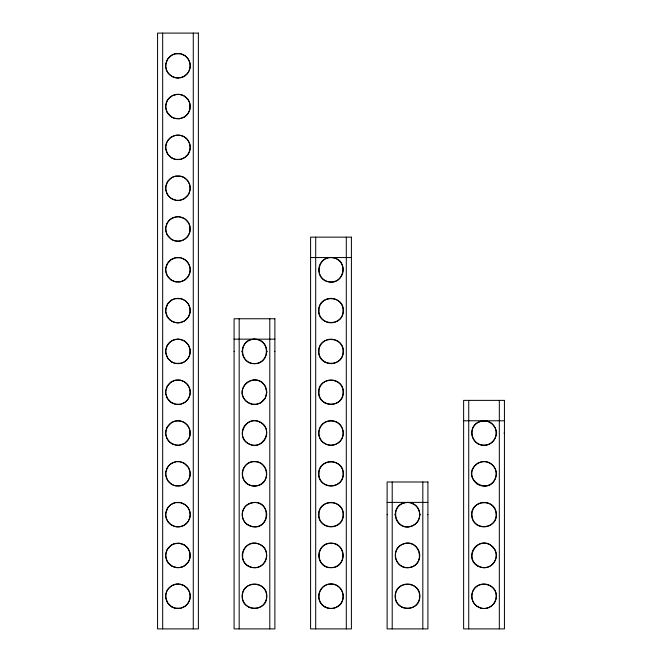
<?xml version="1.0" encoding="UTF-8"?>
<svg xmlns="http://www.w3.org/2000/svg" width="662" height="662" viewBox="0 0 662 662"><rect width="100%" height="100%" fill="white"/><g stroke="black" fill="none" stroke-linecap="round" stroke-linejoin="round"><path stroke-width="0.99" d="M256.26 339.292C270.857 340.657 269.095 364.406 254.481 363.645C239.876 364.406 238.113 340.657 252.71 339.292M415.297 524.089C395.33 537.767 385.83 499.884 410.043 502.657M414.859 504.841C421.032 509.152 421.38 519.165 415.521 523.899M494.936 427.453C499.007 434.677 493.529 444.657 485.296 445.195M165.748 146.608L165.748 148.123M165.748 228.225L165.781 230.111M165.748 269.029L165.748 270.543M165.748 350.645L165.781 352.532M165.748 391.457L165.748 392.971M165.748 473.073L165.781 474.96M165.748 513.878L165.748 515.392M165.748 595.494L165.781 597.381M165.781 64.619L165.748 66.506M165.781 105.424L165.781 107.683M165.781 187.04L165.748 188.927M165.781 309.468L165.748 311.355M165.781 431.889L165.748 433.776M165.781 554.317L165.781 556.577M496.219 474.96C497.203 467.364 489.764 460.355 482.259 461.712M472.238 592.97C470.823 597.794 472.792 603.347 476.913 606.218A12.239 12.239 0 0 0 496.227 597.356C498.312 583.197 475.771 578.853 472.337 592.631M165.814 64.247L167.552 59.315M165.814 105.059L167.064 100.988M165.814 145.863L166.385 143.406M165.814 186.676L167.552 181.736M165.814 227.48L167.064 223.417M165.814 268.292L167.387 263.633L170.854 259.827M165.814 309.096L167.552 304.164M165.814 349.908L167.064 345.837M165.814 390.712L167.387 386.062L170.854 382.247M165.814 431.525L167.064 427.453M165.814 472.329L167.064 468.266M165.814 513.141L167.552 508.201M165.814 553.945L167.064 549.882M165.814 594.757L166.385 592.291M496.186 475.324C491.452 499.52 457.252 477.062 478.072 463.135M496.186 597.753C495.532 604.861 487.836 610.074 481.001 608.113M189.853 109.487L189.853 103.62M189.853 231.915L189.853 226.048M189.853 354.336L190.068 349.544L188.554 345.25M189.853 435.952L189.853 430.085M189.853 558.38L189.853 552.513M189.762 69.03L190.209 65.745L189.762 62.468M189.762 150.646L190.209 147.361L189.762 144.084M189.762 273.067L190.209 269.79L189.762 266.505M189.762 395.495L190.209 392.21L189.762 388.933M189.762 477.112L190.118 472.329L188.554 467.678M189.762 517.916L190.209 514.639L189.762 511.354M189.762 599.532L190.209 596.255L189.762 592.97M189.663 69.369L188.554 71.901M189.663 110.182L187.652 114.046L184.624 116.826M189.663 150.986L187.843 154.602M189.663 232.602L187.652 236.466L184.624 239.255M189.663 273.414L187.843 277.022M189.663 355.031L189.166 356.346M189.663 395.835L187.843 399.451M189.663 436.647L188.554 439.171M189.663 477.451L187.843 481.067M189.663 518.263L187.843 521.871M189.663 559.067L188.554 561.599M189.663 599.88L187.843 603.487M166.501 143.066L168.289 139.872L170.854 137.398M166.501 591.96L167.064 590.686M189.026 356.661L188.033 358.382M265.23 398.077L266.728 392.21L265.23 386.351M167.221 100.69L168.289 99.068M167.221 223.119L168.289 221.489M188.554 194.322L190.118 189.671L189.762 184.888M167.221 345.539L168.289 343.917M188.554 316.75L190.068 312.456L189.853 307.665M167.221 427.156L171.309 422.745M167.221 467.968L168.289 466.338M167.221 549.584L171.309 545.174M167.221 590.388L168.289 588.766M265.073 398.367L260.679 402.777M188.389 72.183L187.255 73.722M188.389 194.603L183.928 198.865M188.389 317.032L184.855 320.714M188.389 439.452L184.855 443.143M188.389 561.881L184.624 565.72M167.726 59.042L171.541 55.327M167.726 181.462L171.541 177.747M167.726 303.891L171.541 300.176M167.726 507.928L170.63 504.841M187.652 154.85L185.31 157.159M187.652 277.279L184.624 280.059L180.751 281.714M187.652 358.895L185.31 361.204M187.652 399.699L185.981 401.47M187.652 481.315L185.31 483.624M187.652 522.128L185.981 523.899M187.652 603.744L185.31 606.053M168.479 98.82L172.492 95.609L177.209 94.335M168.479 221.24L170.184 219.527M168.479 343.669L170.184 341.956M168.479 466.089L170.184 464.376M168.479 588.518L171.781 585.696L175.695 584.223M187.056 73.954L183.928 76.444M338.787 442.473C346.243 436.903 343.719 423.829 334.773 421.371M185.757 401.66L184.16 402.777M185.757 524.089L183.928 525.33M170.407 219.354L172.252 218.154M170.407 341.782L172.252 340.582M170.407 464.203L172.012 463.135M247.141 504.841C240.968 509.152 240.62 519.165 246.479 523.899M338.563 442.646L335.51 444.401L332.266 445.195M185.087 157.324L180.999 159.228M185.087 361.369L183.209 362.47M185.087 483.79L183.209 484.89M247.365 504.676C273.398 492.04 271.768 538.487 246.703 524.089M185.087 606.218L181.247 608.047M171.077 137.241L175.438 135.387M171.077 259.67L175.19 257.866M171.077 382.09L175.19 380.286M171.077 504.518L172.972 503.459M337.43 606.673C347.914 601.005 342.825 583.346 331 584.008C319.175 583.346 314.086 601.005 324.57 606.673M184.392 116.975L179.493 118.705L174.445 118.275M184.392 239.396L181.744 240.629M184.392 321.012L179.741 322.708M184.392 443.441L179.237 445.195M184.392 565.869L181.992 567.011M171.781 55.186L174.694 53.953M171.847 177.565A12.239 12.239 0 0 1 190.209 188.174A12.239 12.239 0 0 1 171.847 198.774A12.239 12.239 0 0 1 171.847 177.565L174.445 176.448M171.781 300.035L174.445 298.876M171.847 422.422A12.239 12.239 0 0 1 190.209 433.022A12.239 12.239 0 0 1 171.847 443.623A12.239 12.239 0 0 1 171.847 422.422L174.197 421.371M171.781 544.884L174.197 543.8M337.19 606.814C333.466 609.048 328.534 609.048 324.81 606.814M260.439 402.91L256.26 404.325L251.957 404.192M183.688 76.569L180.246 77.777M183.688 198.997L179.998 200.247M183.688 403.034L180.751 404.134M183.688 525.462L180.494 526.613M478.312 463.003L482.002 461.753M402.033 544.495C390.315 549.543 395.404 568.915 408.024 567.673M172.492 218.03L176.704 216.805M172.492 340.458L176.2 339.292M172.492 462.879L175.943 461.753M402.273 544.379C419.551 536.311 427.445 566.3 408.272 567.665M182.969 362.577L181.496 363.124M182.969 485.006L181.496 485.552M173.212 503.352L174.942 502.772M327.227 421.371C318.281 423.829 315.757 436.903 323.213 442.473M258.014 485.552C271.255 482.358 268.036 460.835 254.481 461.588C240.935 460.835 237.716 482.358 250.956 485.552M181.744 567.094L178.732 567.665M174.445 421.297L177.714 420.784L180.999 421.156M327.475 421.297L331 420.775L334.525 421.297M174.445 543.725L179.493 543.295L184.392 545.025M257.766 485.627L254.481 486.073L251.204 485.627M180.999 240.844L177.714 241.216L174.445 240.703M180.999 363.264L175.19 363.33M180.999 485.693L175.19 485.751M175.19 53.821L180.494 53.771M175.19 176.249L180.999 176.307M175.19 298.67L180.999 298.736M180.494 159.343L175.695 159.393M180.494 281.764L175.695 281.813M180.494 608.229L175.19 608.179M175.695 257.758L179.741 257.675M175.695 380.187L180.494 380.236M175.695 502.607L180.494 502.657M179.741 404.325L175.695 404.242M179.741 526.753L176.448 526.787M176.448 135.214L179.741 135.247M176.448 584.107L178.98 584.049M253.215 339.225L255.242 339.184M178.98 77.951L176.448 77.893M178.98 200.371L177.209 200.387M178.98 322.799L177.209 322.816M332.01 445.22L329.99 445.22M331.761 567.665C347.029 567.466 346.243 542.451 331 543.204C315.757 542.451 314.971 567.466 330.239 567.665M177.209 216.764L178.475 216.747M177.209 339.184L178.98 339.201M484.791 445.236L483.02 445.22M177.209 461.613L178.98 461.629M178.475 445.253L177.209 445.236M310.594 257.543L351.406 257.543M234.083 339.159L274.887 339.159M234.083 351.406L234.588 351.406M241.729 351.406L242.242 351.406M266.728 351.406A12.239 12.239 0 0 0 248.366 340.806A12.239 12.239 0 0 0 248.366 362.006A12.239 12.239 0 0 0 266.728 351.406L267.241 351.406M274.382 351.406L274.887 351.406M463.623 420.775L504.436 420.775M487.555 421.297L482.507 420.875L477.84 422.464A12.239 12.239 0 0 0 477.906 443.623A12.239 12.239 0 0 0 496.277 433.022L496.781 433.022M503.923 433.022L504.436 433.022M387.113 502.392L427.917 502.392M387.113 514.639L387.618 514.639M394.759 514.639L395.272 514.639M419.758 514.639A12.239 12.239 0 0 0 401.395 504.039A12.239 12.239 0 0 0 401.395 525.239A12.239 12.239 0 0 0 419.758 514.639L420.271 514.639M427.412 514.639L427.917 514.639M483.525 567.673C492.47 568.443 499.421 557.727 494.936 549.882M253.976 567.673C266.596 568.915 271.685 549.543 259.967 544.495M178.732 94.335L181.744 94.906M483.268 567.665C457.947 563.13 480.405 528.698 494.779 549.584M253.728 567.665C234.555 566.3 242.449 536.311 259.727 544.379M177.209 567.665L172.492 566.391L168.479 563.18M179.237 216.805L184.392 218.559M482.763 445.195C471.427 444.649 467.686 427.669 477.84 422.464A12.239 12.239 0 0 1 496.277 433.022M329.734 445.195L326.49 444.401L323.437 442.646M176.704 445.195L172.492 443.97M332.771 257.675C317.669 254.705 313.407 279.678 328.724 281.813C343.677 285.413 348.998 260.646 333.78 257.866M176.2 322.708L172.492 321.542M179.741 339.292L184.392 340.988M175.943 200.247L172.492 199.121M179.998 461.753L183.688 463.003M175.695 77.777L171.781 76.304L168.479 73.482M180.246 584.223L183.688 585.431M180.494 135.387L183.688 136.537M175.438 526.613L171.077 524.759M180.751 257.866L183.688 258.966M175.19 281.714L171.077 279.91M180.751 380.286L184.624 381.941L187.652 384.721M251.709 404.134L246.703 401.66M175.19 404.134L171.077 402.33M174.942 159.228L173.212 158.648M410.548 502.772L414.635 504.676M180.999 502.772L185.087 504.676M181.247 53.953L185.087 55.782M480.753 608.047L476.913 606.218A12.239 12.239 0 0 1 478.891 585.142A12.239 12.239 0 0 1 496.227 597.356M174.694 608.047L171.781 606.814M181.496 176.448L182.969 176.994M181.496 298.876L182.969 299.423M174.445 363.124L171.781 361.965M174.445 485.552L171.781 484.394A12.239 12.239 0 0 1 171.847 463.226A12.239 12.239 0 0 1 190.209 473.827A12.239 12.239 0 0 1 171.847 484.435M174.197 118.2L171.781 117.116M174.197 240.629L171.781 239.536A12.239 12.239 0 0 1 171.847 218.377A12.239 12.239 0 0 1 190.209 228.978A12.239 12.239 0 0 1 171.847 239.578M487.803 421.371L491.816 423.572L494.779 427.156M181.744 421.371L184.392 422.604M181.992 94.989L184.392 96.131M172.972 158.541L171.077 157.482M259.727 421.959C245.883 414.577 234.605 437.971 249.243 444.086C262.93 451.393 274.325 428.422 259.967 422.075M183.209 177.11L185.087 178.21M183.209 299.53L185.087 300.631M172.252 321.418L170.407 320.218M172.252 443.846L170.407 442.646M183.928 136.67L185.757 137.911M172.012 198.865L170.407 197.797M183.928 463.135L188.389 467.397M183.928 585.556L187.056 588.046M184.16 259.223L185.757 260.34M171.541 361.824L167.726 358.109M171.541 484.253L167.726 480.538M171.541 606.673L167.726 602.958M184.624 96.28L188.389 100.119M171.309 116.826L167.221 112.416M171.309 239.255L167.221 234.845M184.624 422.745L187.652 425.534L189.663 429.398M184.624 545.174L187.652 547.954L189.663 551.818M184.855 218.857L188.389 222.548M184.855 341.286L188.389 344.968M170.854 279.753L167.387 275.938L165.814 271.288M170.854 402.173L167.387 398.367L165.814 393.708M170.854 524.602L168.289 522.128L166.501 518.934M185.31 55.947L187.652 58.256M170.63 157.159L167.726 154.072M185.31 178.376L187.652 180.685M185.31 300.796L187.652 303.105M185.31 504.841L187.652 507.15M170.184 197.624L168.479 195.911M170.184 320.044L168.479 318.331M170.184 442.473L168.479 440.76M185.981 138.101L187.652 139.872M185.981 260.53L187.652 262.301M246.479 401.47C232.213 388.942 255.731 370 265.073 386.062M187.255 588.278L188.389 589.817M168.289 73.234L167.221 71.612M168.289 195.662L167.221 194.032M168.289 318.083L167.221 316.461M168.289 440.511L167.221 438.881M168.289 562.932L167.221 561.31M187.843 58.513L189.663 62.12M187.843 140.129L189.663 143.737M187.843 180.933L189.663 184.549M187.843 262.549L189.663 266.165M187.843 384.978L189.663 388.586M187.843 507.398L189.663 511.014M188.033 303.618L189.026 305.339M167.552 153.799L165.814 148.859M167.552 357.836L165.814 352.904M167.552 480.264L165.814 475.324M167.552 602.685L165.814 597.753M188.554 100.401L189.663 102.933M188.554 222.829L189.663 225.353M188.554 590.099L189.663 592.631M167.064 71.314L166.501 70.04M167.064 112.118L165.814 108.055M167.064 193.734L165.814 189.671M167.064 234.547L165.814 230.475M167.064 316.163L165.814 312.092M167.064 438.583L165.814 434.52M167.064 561.012L165.814 556.941M189.166 305.654L189.663 306.969M166.385 69.709L165.814 67.243M166.385 518.594L165.814 516.137M496.186 513.141C495.019 497.361 469.168 500.464 471.882 516.137C473.007 531.685 498.445 529.012 496.219 513.505M499.33 400.378L499.33 628.9M468.729 400.378L468.729 628.9M422.819 481.994L422.819 628.9M392.21 481.994L392.21 628.9M346.3 237.145L346.3 628.9M315.7 237.145L315.7 628.9M269.79 318.761L269.79 628.9M239.181 318.761L239.181 628.9M193.271 33.1L193.271 628.9M162.67 33.1L162.67 628.9M242.251 595.874C240.976 611.696 267.009 612.482 266.72 596.636C267.994 580.806 241.961 580.02 242.251 595.874M318.761 310.213C317.495 326.043 343.528 326.829 343.239 310.975C344.505 295.153 318.472 294.367 318.761 310.213M318.761 351.026C317.495 366.847 343.528 367.633 343.239 351.787C344.505 335.957 318.472 335.171 318.761 351.026M318.761 391.83C317.495 407.66 343.528 408.446 343.239 392.591C344.505 376.769 318.472 375.983 318.761 391.83M318.761 473.446C317.495 489.276 343.528 490.062 343.239 474.207C344.505 458.385 318.472 457.599 318.761 473.446M318.761 514.258C317.495 530.08 343.528 530.866 343.239 515.019C344.505 499.189 318.472 498.403 318.761 514.258M395.28 595.874C394.006 611.696 420.039 612.482 419.749 596.636C421.024 580.806 394.991 580.02 395.28 595.874M198.377 33.1L157.564 33.1L157.564 628.9L198.377 628.9L198.377 33.1M351.406 237.145L310.594 237.145L310.594 628.9L351.406 628.9L351.406 237.145M274.887 318.761L234.083 318.761L234.083 628.9L274.887 628.9L274.887 318.761M504.436 400.378L463.623 400.378L463.623 628.9L504.436 628.9L504.436 400.378M427.917 481.994L387.113 481.994L387.113 628.9L427.917 628.9L427.917 481.994M171.847 606.855A12.239 12.239 0 0 0 190.209 596.255A12.239 12.239 0 0 0 171.847 585.655A12.239 12.239 0 0 0 171.847 606.855M171.847 566.051A12.239 12.239 0 0 0 190.209 555.443A12.239 12.239 0 0 0 171.847 544.843A12.239 12.239 0 0 0 171.847 566.051M171.847 525.239A12.239 12.239 0 0 0 190.209 514.639A12.239 12.239 0 0 0 171.847 504.039A12.239 12.239 0 0 0 171.847 525.239M171.847 402.819A12.239 12.239 0 0 0 190.209 392.21A12.239 12.239 0 0 0 171.847 381.61A12.239 12.239 0 0 0 171.847 402.819M171.847 362.006A12.239 12.239 0 0 0 190.209 351.406A12.239 12.239 0 0 0 171.847 340.806A12.239 12.239 0 0 0 171.847 362.006M171.847 321.194A12.239 12.239 0 0 0 190.209 310.594A12.239 12.239 0 0 0 171.847 299.994A12.239 12.239 0 0 0 171.847 321.194M171.847 280.39A12.239 12.239 0 0 0 190.209 269.79A12.239 12.239 0 0 0 171.847 259.181A12.239 12.239 0 0 0 171.847 280.39M171.847 157.961A12.239 12.239 0 0 0 190.209 147.361A12.239 12.239 0 0 0 171.847 136.761A12.239 12.239 0 0 0 171.847 157.961M171.847 117.157A12.239 12.239 0 0 0 190.209 106.557A12.239 12.239 0 0 0 171.847 95.949A12.239 12.239 0 0 0 171.847 117.157M171.847 76.345A12.239 12.239 0 0 0 190.209 65.745A12.239 12.239 0 0 0 171.847 55.145A12.239 12.239 0 0 0 171.847 76.345M248.366 484.435A12.239 12.239 0 0 0 266.728 473.827A12.239 12.239 0 0 0 248.366 463.226A12.239 12.239 0 0 0 248.366 484.435M248.366 402.819A12.239 12.239 0 0 0 266.728 392.21A12.239 12.239 0 0 0 248.366 381.61A12.239 12.239 0 0 0 248.366 402.819M248.366 525.239A12.239 12.239 0 0 0 266.728 514.639A12.239 12.239 0 0 0 248.366 504.039A12.239 12.239 0 0 0 248.366 525.239M248.366 443.623A12.239 12.239 0 0 0 266.728 433.022A12.239 12.239 0 0 0 248.366 422.422A12.239 12.239 0 0 0 248.366 443.623M248.366 566.051A12.239 12.239 0 0 0 266.728 555.443A12.239 12.239 0 0 0 248.366 544.843A12.239 12.239 0 0 0 248.366 566.051M248.366 606.855A12.239 12.239 0 0 0 266.728 596.255A12.239 12.239 0 0 0 248.366 585.655A12.239 12.239 0 0 0 248.366 606.855M324.877 280.39A12.239 12.239 0 0 0 343.239 269.79A12.239 12.239 0 0 0 324.877 259.181A12.239 12.239 0 0 0 324.877 280.39M324.877 606.855A12.239 12.239 0 0 0 343.239 596.255A12.239 12.239 0 0 0 324.877 585.655A12.239 12.239 0 0 0 324.877 606.855M324.877 566.051A12.239 12.239 0 0 0 343.239 555.443A12.239 12.239 0 0 0 324.877 544.843A12.239 12.239 0 0 0 324.877 566.051M324.877 525.239A12.239 12.239 0 0 0 343.239 514.639A12.239 12.239 0 0 0 324.877 504.039A12.239 12.239 0 0 0 324.877 525.239M324.877 484.435A12.239 12.239 0 0 0 343.239 473.827A12.239 12.239 0 0 0 324.877 463.226A12.239 12.239 0 0 0 324.877 484.435M324.877 443.623A12.239 12.239 0 0 0 343.239 433.022A12.239 12.239 0 0 0 324.877 422.422A12.239 12.239 0 0 0 324.877 443.623M324.877 402.819A12.239 12.239 0 0 0 343.239 392.21A12.239 12.239 0 0 0 324.877 381.61A12.239 12.239 0 0 0 324.877 402.819M324.877 362.006A12.239 12.239 0 0 0 343.239 351.406A12.239 12.239 0 0 0 324.877 340.806A12.239 12.239 0 0 0 324.877 362.006M324.877 321.194A12.239 12.239 0 0 0 343.239 310.594A12.239 12.239 0 0 0 324.877 299.994A12.239 12.239 0 0 0 324.877 321.194M401.395 606.855A12.239 12.239 0 0 0 419.758 596.255A12.239 12.239 0 0 0 401.395 585.655A12.239 12.239 0 0 0 401.395 606.855M401.395 566.051A12.239 12.239 0 0 0 419.758 555.443A12.239 12.239 0 0 0 401.395 544.843A12.239 12.239 0 0 0 401.395 566.051M477.906 566.051A12.239 12.239 0 0 0 496.277 555.443A12.239 12.239 0 0 0 477.906 544.843A12.239 12.239 0 0 0 477.906 566.051M476.979 524.643A12.239 12.239 0 0 0 496.227 515.739A12.239 12.239 0 0 0 478.891 503.525A12.239 12.239 0 0 0 476.979 524.643M476.979 483.839A12.239 12.239 0 0 0 496.227 474.927A12.239 12.239 0 0 0 478.891 462.721A12.239 12.239 0 0 0 476.979 483.839"/></g></svg>
